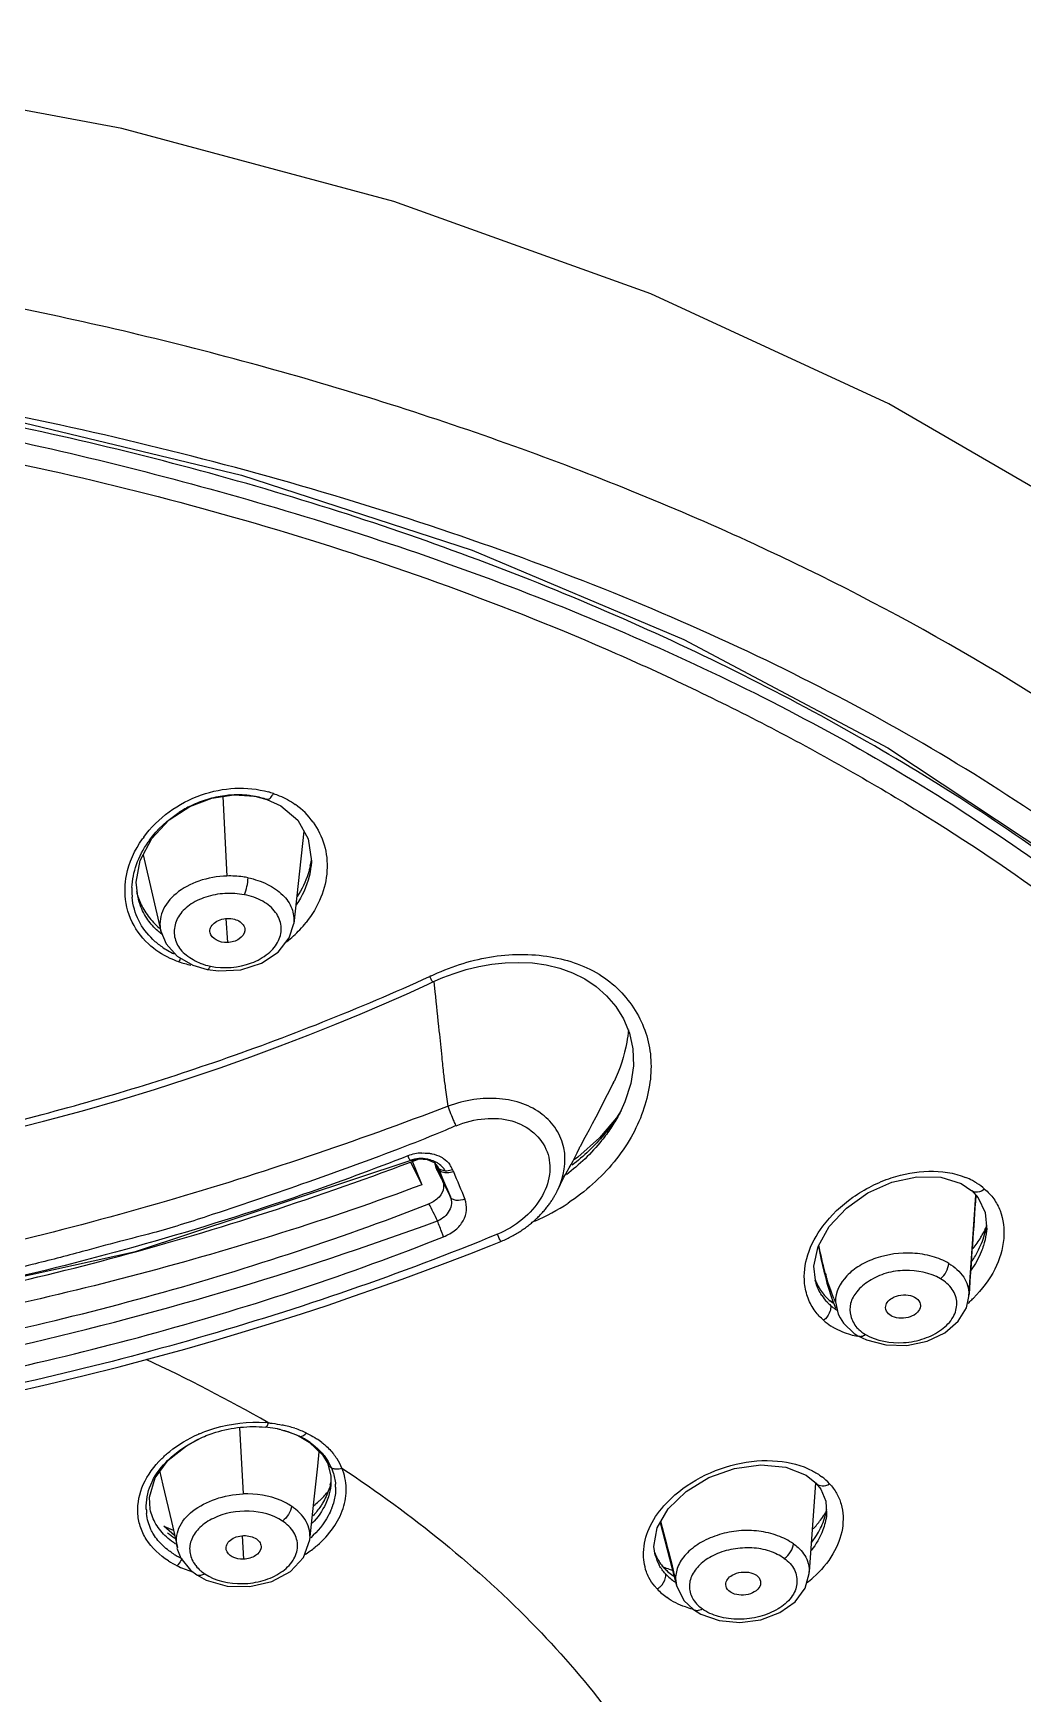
# Model space of a CAD drawing. Extents: x 0 to 1693, y 0 to 1240.
# Drawn here: x 810.4 to 833.02, y 619.58 to 657.54 of the extents above; entities that cross this region are included whole.
import ezdxf

# ---------------------------------------------------------------- set-up
doc = ezdxf.new("R2010")
doc.units = 0
doc.header["$LTSCALE"] = 40
doc.header["$MEASUREMENT"] = 0
doc.layers.add('DEF_LAYER_ASSEM_MEMBER', color=7, linetype='CONTINUOUS')

msp = doc.modelspace()

# ---------------------------------------------------------------- linework, layer by layer
at = {"layer": 'DEF_LAYER_ASSEM_MEMBER', "color": 9, "linetype": 'Continuous'}
for p, q in [((814.731, 640.091), (814.825, 638.275)), ((815.751, 640.026), (815.737, 640.028)), ((814.8, 637.303), (814.836, 636.756)), ((819.59, 635.631), (819.567, 635.866)), ((819.012, 631.773), (819.013, 631.773)), ((819.641, 631.638), (819.649, 631.621)), ((819.641, 631.638), (819.649, 631.621)), ((819.67, 631.57), (819.655, 631.605)), ((819.67, 631.57), (819.661, 631.59)), ((819.757, 631.36), (819.67, 631.57)), ((819.76, 631.294), (819.753, 631.308)), ((819.788, 631.236), (819.76, 631.294)), ((820.003, 631.518), (819.982, 631.568)), ((815.114, 625.67), (815.195, 624.15)), ((815.762, 625.782), (815.776, 625.774)), ((816.482, 625.467), (816.473, 625.471)), ((828.27, 624.179), (828.14, 622.379)), ((828.285, 624.392), (828.27, 624.179)), ((813.63, 623.197), (813.382, 623.415)), ((824.889, 622.973), (824.748, 623.523)), ((815.171, 623.193), (815.206, 622.659)), ((824.9, 622.93), (824.889, 622.973)), ((824.927, 622.825), (824.9, 622.93)), ((825.009, 622.504), (824.927, 622.825)), ((825.061, 622.3), (825.009, 622.504)), ((825.083, 622.217), (825.061, 622.3)), ((825.083, 622.217), (825.103, 622.054)), ((828.138, 622.327), (828.14, 622.379))]:
    msp.add_line(p, q, dxfattribs=at)
at = {"layer": 'DEF_LAYER_ASSEM_MEMBER', "color": 7, "linetype": 'Continuous'}
for p, q in [((815.462, 640.098), (815.736, 640.028)), ((815.737, 640.028), (815.736, 640.028)), ((815.737, 640.028), (816.057, 639.882)), ((816.586, 639.301), (816.351, 637.188)), ((812.841, 638.633), (813.106, 639.134)), ((812.909, 638.763), (813.313, 637.011)), ((816.747, 638.497), (816.746, 638.491)), ((812.786, 637.805), (812.786, 637.806)), ((814.376, 636.138), (814.637, 636.104)), ((819.408, 635.794), (819.536, 635.853)), ((823.665, 633.552), (823.677, 633.577)), ((823.646, 633.515), (823.665, 633.552)), ((823.837, 632.912), (823.732, 632.747)), ((812.737, 629.692), (819.013, 631.773)), ((819.013, 631.772), (819.042, 631.783)), ((819.013, 631.773), (819.013, 631.773)), ((819.025, 631.742), (819.281, 631.218)), ((819.026, 631.736), (819.221, 631.809)), ((819.042, 631.783), (819.213, 631.813)), ((819.046, 631.786), (819.059, 631.754)), ((819.059, 631.754), (819.119, 631.609)), ((819.213, 631.813), (819.4, 631.794)), ((819.4, 631.794), (819.562, 631.724)), ((819.562, 631.724), (819.641, 631.638)), ((819.586, 631.709), (819.595, 631.688)), ((819.119, 631.609), (819.281, 631.218)), ((819.641, 631.638), (819.641, 631.638)), ((819.653, 631.499), (819.661, 631.483)), ((819.656, 631.602), (819.661, 631.59)), ((819.661, 631.59), (819.742, 631.395)), ((819.661, 631.59), (819.661, 631.59)), ((819.661, 631.483), (819.678, 631.452)), ((819.678, 631.452), (819.687, 631.436)), ((819.742, 631.395), (819.793, 631.272)), ((819.744, 631.33), (819.753, 631.308)), ((822.392, 631.105), (822.4, 631.122)), ((822.4, 631.122), (822.441, 631.209)), ((831.855, 631.081), (831.854, 631.083)), ((831.854, 631.083), (832.001, 630.921)), ((832.001, 630.921), (832.16, 630.58)), ((832.16, 630.58), (832.196, 630.186)), ((828.349, 629.815), (828.39, 629.618)), ((828.282, 629.009), (828.276, 629.033)), ((828.544, 628.971), (828.586, 628.829)), ((828.586, 628.829), (828.633, 628.684)), ((831.791, 628.665), (831.793, 628.713)), ((828.736, 628.544), (828.797, 628.26)), ((828.797, 628.26), (828.844, 628.172)), ((829.89, 628.366), (829.884, 628.411)), ((830.682, 628.455), (830.681, 628.442)), ((829.249, 627.766), (829.446, 627.67)), ((816.473, 625.471), (816.472, 625.471)), ((816.473, 625.471), (816.708, 625.333)), ((816.708, 625.333), (817.014, 625.04)), ((813.182, 624.519), (813.482, 624.919)), ((816.901, 624.784), (816.936, 625.115)), ((817.014, 625.04), (817.136, 624.827)), ((816.814, 623.962), (816.901, 624.784)), ((817.135, 624.83), (817.203, 624.56)), ((817.203, 624.56), (817.201, 624.348)), ((817.201, 624.348), (817.2, 624.347)), ((828.142, 622.379), (828.288, 624.392)), ((828.301, 624.391), (828.302, 624.39)), ((828.301, 624.391), (828.401, 624.261)), ((828.401, 624.261), (828.515, 623.984)), ((813.07, 623.8), (813.07, 623.8)), ((816.722, 623.099), (816.814, 623.962)), ((828.515, 623.984), (828.535, 623.693)), ((824.731, 623.494), (825.104, 622.053)), ((824.618, 622.746), (824.587, 622.95)), ((813.682, 622.913), (813.771, 622.684)), ((813.695, 622.916), (813.692, 622.928)), ((824.618, 622.747), (824.617, 622.749)), ((814.137, 622.297), (814.351, 622.18)), ((814.137, 622.297), (814.137, 622.297)), ((828.138, 622.327), (828.142, 622.379)), ((825.103, 622.054), (825.104, 622.053)), ((826.236, 622.036), (826.23, 622.079)), ((827.028, 622.121), (827.027, 622.108)), ((825.493, 621.508), (825.494, 621.507)), ((825.494, 621.508), (825.66, 621.404))]:
    msp.add_line(p, q, dxfattribs=at)
for points in [[(851.492, 624.977), (850.703, 627.652), (848.879, 631.762), (846.353, 635.723), (843.156, 639.482), (839.329, 642.985), (834.916, 646.194), (829.962, 649.073), (824.517, 651.585), (818.645, 653.695), (812.424, 655.367), (805.931, 656.578), (799.239, 657.308), (792.69, 657.542)], [(791.541, 650.372), (797.356, 650.307), (803.342, 649.8), (809.359, 648.831), (815.155, 647.442), (820.429, 645.727), (825.274, 643.685), (829.935, 641.209), (834.297, 638.32), (838.163, 635.111), (841.398, 631.687)], [(813.106, 639.134), (813.505, 639.556), (813.977, 639.866), (814.482, 640.055), (814.982, 640.128), (815.462, 640.098)], [(816.057, 639.882), (816.446, 639.554), (816.684, 639.124)], [(816.684, 639.124), (816.757, 638.615), (816.749, 638.497)], [(812.788, 637.806), (812.753, 638.136), (812.841, 638.633)], [(813.312, 637.012), (813.433, 636.724), (813.691, 636.441), (814.047, 636.236), (814.376, 636.138)], [(814.637, 636.104), (815.142, 636.133), (815.613, 636.282), (815.995, 636.533), (816.251, 636.861), (816.351, 637.187)], [(819.536, 635.853), (819.764, 635.952), (820.022, 636.049), (820.296, 636.135), (820.584, 636.206), (820.881, 636.259), (821.187, 636.291), (821.499, 636.301), (821.813, 636.287), (822.127, 636.244), (822.434, 636.17), (822.729, 636.063), (823.008, 635.922), (823.268, 635.747), (823.506, 635.538), (823.716, 635.293), (823.894, 635.011), (824.029, 634.686), (824.106, 634.326), (824.118, 633.938), (824.059, 633.529), (823.926, 633.113), (823.832, 632.905)], [(799.88, 630.812), (800.816, 630.906), (802.035, 631.046), (803.23, 631.204), (804.402, 631.379), (805.541, 631.568), (806.642, 631.77), (807.705, 631.983), (808.728, 632.205), (809.704, 632.435), (810.635, 632.67), (811.523, 632.91), (812.367, 633.152), (813.172, 633.397), (813.939, 633.644), (814.673, 633.893), (815.375, 634.142), (816.046, 634.39), (816.685, 634.637), (817.294, 634.88), (817.871, 635.119), (818.417, 635.352), (818.929, 635.577), (819.408, 635.794)], [(822.888, 632.064), (822.897, 632.082), (822.908, 632.103), (822.936, 632.154), (822.988, 632.249), (823.048, 632.359), (823.113, 632.48), (823.187, 632.619), (823.267, 632.772), (823.351, 632.933), (823.438, 633.102), (823.528, 633.279), (823.646, 633.515)], [(823.836, 632.912), (823.831, 632.904), (823.806, 632.853), (823.78, 632.806), (823.756, 632.762), (823.732, 632.722), (823.711, 632.686), (823.693, 632.658), (823.686, 632.648)], [(823.732, 632.747), (823.34, 632.288), (822.846, 631.846), (822.752, 631.782)], [(822.652, 631.602), (822.695, 631.677), (822.742, 631.762), (822.79, 631.855), (822.836, 631.95), (822.888, 632.064)], [(819.578, 631.708), (819.579, 631.698), (819.585, 631.674), (819.591, 631.652), (819.597, 631.631)], [(819.597, 631.631), (819.605, 631.61), (819.612, 631.59)], [(819.612, 631.59), (819.62, 631.57), (819.628, 631.552), (819.636, 631.534)], [(819.636, 631.534), (819.645, 631.516), (819.653, 631.499)], [(819.638, 631.641), (819.644, 631.628), (819.656, 631.602)], [(819.687, 631.436), (819.719, 631.378), (819.726, 631.364), (819.734, 631.35), (819.741, 631.336)], [(819.741, 631.336), (819.748, 631.322), (819.755, 631.309), (819.761, 631.297), (819.762, 631.295)], [(822.441, 631.209), (822.452, 631.233), (822.47, 631.27), (822.49, 631.31), (822.51, 631.35), (822.531, 631.39), (822.55, 631.426), (822.565, 631.454), (822.583, 631.485), (822.652, 631.602)], [(828.279, 629.034), (828.245, 629.353), (828.343, 629.803), (828.598, 630.26), (828.989, 630.682), (829.477, 631.029), (830.028, 631.275), (830.599, 631.399), (831.147, 631.389), (831.61, 631.247), (831.855, 631.081)], [(821.281, 630.011), (821.31, 630.025), (821.338, 630.04), (821.366, 630.055), (821.394, 630.071), (821.421, 630.086), (821.448, 630.102), (821.474, 630.118), (821.5, 630.134), (821.526, 630.151), (821.551, 630.167), (821.576, 630.184), (821.601, 630.201), (821.625, 630.218), (821.649, 630.235), (821.673, 630.252), (821.696, 630.27), (821.719, 630.288), (821.741, 630.305), (821.764, 630.323), (821.785, 630.341), (821.807, 630.359), (821.828, 630.378), (821.849, 630.396), (821.87, 630.415), (821.89, 630.433), (821.91, 630.452), (821.93, 630.471), (821.949, 630.49), (821.968, 630.509), (821.987, 630.528), (822.005, 630.547), (822.023, 630.566), (822.041, 630.585), (822.058, 630.605), (822.075, 630.624), (822.092, 630.644), (822.108, 630.663), (822.124, 630.683), (822.14, 630.702), (822.155, 630.722), (822.17, 630.741), (822.184, 630.76), (822.198, 630.779), (822.212, 630.798), (822.225, 630.817), (822.238, 630.836), (822.25, 630.854), (822.262, 630.873), (822.273, 630.891), (822.284, 630.909), (822.295, 630.926), (822.306, 630.943), (822.316, 630.961), (822.325, 630.977), (822.335, 630.994), (822.344, 631.01), (822.352, 631.027), (822.361, 631.043), (822.369, 631.058), (822.377, 631.074), (822.384, 631.09), (822.392, 631.105)], [(831.791, 628.663), (831.859, 629.649), (831.951, 630.976)], [(809.878, 626.462), (810.736, 626.657), (811.563, 626.855), (812.359, 627.056), (813.126, 627.259), (813.862, 627.462), (814.569, 627.665), (815.248, 627.867), (815.9, 628.068), (816.529, 628.269), (817.136, 628.468), (817.722, 628.667), (818.288, 628.865), (818.835, 629.061), (819.365, 629.256), (819.879, 629.449), (820.376, 629.641), (820.858, 629.832), (821.086, 629.923)], [(821.086, 629.923), (821.1, 629.928), (821.131, 629.941)], [(821.131, 629.941), (821.162, 629.954), (821.192, 629.968), (821.222, 629.982), (821.252, 629.996), (821.281, 630.011)], [(788.266, 627.14), (796.795, 627.123), (805.119, 628.017), (812.737, 629.692)], [(828.39, 629.618), (828.415, 629.497), (828.443, 629.372), (828.473, 629.243)], [(828.473, 629.243), (828.507, 629.109), (828.544, 628.971)], [(828.633, 628.684), (828.685, 628.536), (828.745, 628.385)], [(829.446, 627.67), (829.892, 627.556), (830.372, 627.546), (830.838, 627.642), (831.242, 627.833), (831.546, 628.096), (831.733, 628.405), (831.791, 628.665)], [(828.844, 628.172), (828.924, 628.055), (829.168, 627.819), (829.249, 627.766)], [(816.066, 625.615), (816.14, 625.596), (816.412, 625.499), (816.472, 625.471)], [(813.482, 624.919), (813.904, 625.252), (814.224, 625.426)], [(813.071, 623.8), (813.055, 624.076), (813.182, 624.519)], [(813.284, 624.682), (813.363, 624.349), (813.557, 623.518), (813.692, 622.928)], [(824.587, 622.95), (824.663, 623.378), (824.914, 623.808), (825.324, 624.205), (825.845, 624.522), (826.43, 624.732), (827.035, 624.817), (827.602, 624.764), (828.067, 624.581), (828.302, 624.39)], [(814.351, 622.18), (814.829, 622.043), (815.347, 622.031), (815.85, 622.146), (816.278, 622.376), (816.577, 622.695), (816.722, 623.099)], [(813.771, 622.684), (813.994, 622.408), (814.137, 622.297)], [(825.66, 621.404), (826.081, 621.254), (826.555, 621.209), (827.033, 621.272), (827.469, 621.437), (827.816, 621.684), (828.046, 621.994), (828.138, 622.327)], [(825.104, 622.053), (825.274, 621.716), (825.493, 621.508)]]:
    msp.add_lwpolyline(points, dxfattribs=at)
for centre, radius, start, end in [((815.093, 637.639), 2.492, 102.1234, 111.2055), ((815.09, 637.655), 2.476, 97.2358, 102.1189), ((815.087, 637.682), 2.449, 89.299, 97.2417), ((815.089, 637.869), 2.262, 83.6675, 89.2941), ((815.196, 638.404), 1.715, 71.1015, 71.5661), ((815.138, 637.536), 2.605, 115.7852, 122.7343), ((815.118, 637.578), 2.558, 111.2123, 115.7898), ((814.984, 637.676), 2.394, 143.6914, 144.9848), ((814.819, 638.949), 1.964, 346.9034, 350.7633), ((814.347, 637.935), 1.695, 177.5007, 180.3402), ((814.283, 637.935), 1.632, 180.3291, 185.1149), ((814.261, 638.27), 1.541, 192.4641, 196.4898), ((814.225, 638.26), 1.503, 196.5095, 197.5106), ((814.305, 638.141), 1.556, 192.4644, 195.0536), ((814.216, 638.258), 1.494, 197.5158, 210.0821), ((814.259, 638.285), 1.545, 223.9642, 230.9134), ((814.374, 638.13), 1.801, 226.3869, 234.6942), ((814.363, 638.113), 1.78, 234.6901, 245.339), ((814.636, 637.287), 1.089, 248.2403, 259.9768), ((808.225, 626.71), 12.411, 21.8555, 22.7372), ((830.282, 630.613), 1.941, 340.8088, 347.4139), ((829.778, 631.402), 2.673, 331.3812, 333.273), ((829.839, 631.371), 2.604, 333.2758, 334.4647), ((830.46, 630.572), 1.758, 347.4518, 350.6529), ((829.572, 631.523), 2.912, 322.6529, 328.8471), ((829.697, 631.446), 2.765, 328.8736, 331.3784), ((829.374, 629.446), 1.168, 199.4463, 200.6007), ((829.368, 629.444), 1.162, 200.6006, 201.8085), ((829.335, 629.429), 1.126, 201.7625, 213.384), ((829.223, 630.578), 2.102, 252.4659, 254.4725), ((829.376, 629.481), 1.19, 229.1532, 233.5431), ((829.44, 629.385), 1.233, 228.7252, 235.0555), ((829.397, 629.509), 1.226, 233.5274, 234.6194), ((829.469, 629.425), 1.282, 235.0372, 238.0425), ((815.445, 622.985), 2.704, 83.2735, 84.4978), ((815.465, 623.143), 2.545, 78.2278, 83.311), ((815.497, 623.303), 2.381, 76.175, 78.1911), ((815.195, 625.866), 2.557, 313.2211, 319.0578), ((815.859, 624.695), 1.373, 345.6637, 348.1208), ((814.337, 623.844), 1.356, 181.7683, 186.0975), ((815.008, 626.062), 2.828, 309.6682, 312.5723), ((815.058, 626.007), 2.753, 312.5805, 313.2847), ((826.496, 624.977), 2.375, 326.8069, 327.7227), ((826.532, 624.954), 2.332, 327.7228, 328.5924), ((827.181, 624.018), 1.374, 346.6169, 350.9521), ((814.479, 625.68), 2.516, 244.1668, 249.3994), ((826.246, 625.157), 2.683, 317.6804, 323.2367), ((826.408, 625.036), 2.481, 323.2591, 326.7883), ((814.49, 624.481), 1.592, 230.1558, 237.3957), ((814.594, 624.32), 1.831, 237.1211, 237.9385), ((814.592, 624.318), 1.829, 237.9369, 241.0126), ((814.581, 624.296), 1.804, 241.0115, 243.171), ((825.564, 623.156), 1.021, 199.1036, 209.2005), ((825.576, 623.163), 1.034, 209.2577, 223.144), ((825.618, 624.379), 2.063, 245.591, 249.8087), ((825.657, 623.235), 1.142, 223.0033, 228.6158), ((825.72, 623.308), 1.239, 228.6364, 235.4044), ((825.654, 624.473), 2.164, 249.7998, 252.7139), ((825.759, 623.363), 1.306, 235.3603, 236.9354)]:
    msp.add_arc(centre, radius, start, end, dxfattribs=at)
at = {"layer": 'DEF_LAYER_ASSEM_MEMBER', "color": 9, "linetype": 'Continuous'}
for centre, radius, start, end in [((815.176, 638.1), 2.18, 70.9553, 74.1), ((815.362, 638.469), 1.77, 35.8026, 54.4939), ((814.919, 637.699), 2.477, 143.6969, 144.9392), ((814.565, 638.863), 2.647, 307.8934, 316.6939), ((814.603, 638.829), 2.596, 316.6832, 321.4872), ((814.474, 638.515), 2.324, 251.1658, 258.2781), ((822.104, 630.433), 6.143, 115.2716, 115.502), ((820.197, 635.227), 3.851, 333.4767, 334.6364), ((819.967, 635.355), 4.591, 323.4437, 324.0131), ((820.059, 635.289), 4.478, 324.0075, 325.8847), ((819.327, 630.895), 1.048, 101.4944, 110.4182), ((819.329, 630.888), 1.056, 92.7656, 101.494), ((819.248, 631.006), 0.811, 74.0009, 79.0679), ((819.365, 631.251), 0.538, 53.5649, 55.525), ((819.51, 631.383), 0.507, 21.3469, 35.8666), ((823.38, 633.156), 4.034, 202.3675, 202.6136), ((908.369, 668.28), 95.996, 202.61909, 202.75439), ((1068.153, 734.709), 268.75, 202.57953, 202.72519), ((831.119, 629.902), 1.599, 61.8795, 68.164), ((831.167, 629.993), 1.496, 57.7044, 61.8306), ((855.356, 648.516), 39.543, 205.9123, 206.3874), ((896.117, 663.142), 82.709, 202.75491, 202.91221), ((1598.782, 576.927), 768.736, 175.968077, 176.137334), ((831.196, 630.039), 1.441, 48.6047, 57.7152), ((819.898, 634.927), 4.948, 293.425, 303.432), ((834.215, 630.75), 5.916, 195.1234, 195.9728), ((829.406, 629.316), 1.165, 195.2946, 197.5723), ((829.362, 629.305), 1.12, 213.3414, 223.2737), ((829.404, 629.343), 1.177, 223.2545, 228.7121), ((832.037, 630.026), 3.619, 202.9063, 204.1804), ((829.754, 630.769), 3.028, 311.7581, 313.921), ((829.784, 630.738), 2.985, 313.9233, 314.9963), ((829.459, 629.248), 1.503, 228.7467, 236.4546), ((829.47, 629.265), 1.523, 236.4573, 239.7102), ((797.794, 594.431), 36.135, 60.1808, 65.1538), ((815.488, 622.671), 3.117, 84.6883, 85.9873), ((815.57, 623.226), 2.554, 71.5995, 78.1334), ((815.638, 623.436), 2.333, 67.6734, 71.55), ((815.39, 622.736), 3.035, 113.2617, 113.5963), ((815.688, 623.815), 1.833, 61.959, 64.3066), ((815.684, 623.548), 2.212, 64.2978, 67.6663), ((815.734, 623.9), 1.737, 55.0455, 61.9994), ((815.791, 623.983), 1.635, 52.4135, 55.0002), ((815.887, 623.896), 1.809, 52.2256, 56.9194), ((816.136, 624.285), 1.173, 23.0282, 28.5779), ((816.154, 624.181), 1.417, 32.9004, 38.1546), ((816.187, 624.203), 1.377, 22.8692, 32.8884), ((827.577, 623.439), 1.393, 42.6302, 52.4922), ((816.15, 624.281), 1.161, 0.9802, 4.4158), ((815.936, 624.326), 1.381, 338.7585, 342.0743), ((815.238, 624.877), 2.519, 309.5508, 310.941), ((814.559, 624.317), 2.009, 237.8016, 244.2478), ((815.161, 624.973), 2.642, 303.2487, 309.5135), ((825.597, 623.014), 1.015, 195.2656, 209.018), ((814.771, 624.836), 2.569, 245.007, 252.9419), ((814.871, 623.155), 0.998, 229.6585, 236.2937), ((825.714, 623.112), 1.168, 222.6155, 229.7375), ((825.779, 623.189), 1.269, 229.7321, 235.7809), ((826.248, 624.437), 2.959, 308.4637, 312.0282), ((825.72, 622.958), 1.443, 222.7777, 234.7414), ((826.041, 623.658), 2.218, 255.0516, 255.6485)]:
    msp.add_arc(centre, radius, start, end, dxfattribs=at)
for points, start_tangent, end_tangent in [([(836.073, 640.525), (826.885, 645.86), (821.561, 648.039), (815.895, 649.85), (810.072, 651.254), (804.252, 652.221), (792.69, 652.949)], (-0.808983, 0.587832), (-1, -0.000083)), ([(792.69, 649.503), (800.09, 649.186), (807.782, 648.154), (815.713, 646.268), (823.483, 643.467), (827.165, 641.717), (830.644, 639.749), (836.797, 635.225), (839.387, 632.708), (841.619, 630.064), (844.934, 624.535)], (0.999998, -0.001796), (0.408031, -0.912968)), ([(812.922, 639.166), (814.242, 640.129), (815.774, 640.197)], (0.592034, 0.805913), (0.961737, -0.273975)), ([(815.751, 640.026), (815.772, 640.031), (815.842, 640.091)], (0.999493, 0.031828), (0.62465, 0.780905)), ([(815.842, 640.091), (815.854, 640.107), (815.888, 640.161)], (0.62465, 0.780905), (0.478401, 0.878141)), ([(815.888, 640.161), (816.023, 640.111), (816.389, 639.91)], (0.948549, -0.316631), (0.81461, -0.580009)), ([(825.644, 587.109), (830.831, 589.705), (835.485, 592.628), (839.497, 595.745), (842.788, 598.951), (845.402, 602.242), (847.414, 605.643), (848.889, 609.168), (849.822, 612.784), (850.187, 616.444), (849.957, 620.1), (849.132, 623.719), (847.718, 627.271), (845.726, 630.73), (843.183, 634.056), (836.595, 640.14)], (0.914971, 0.403519), (-0.800849, 0.598866)), ([(816.797, 639.504), (817.049, 638.986), (817.113, 638.399), (816.973, 637.789), (816.634, 637.213)], (0.583988, -0.811762), (-0.622485, -0.782632)), ([(812.496, 638.002), (812.529, 638.286), (812.891, 639.122)], (0.037273, 0.999305), (0.574422, 0.818559)), ([(814.825, 638.275), (814.184, 638.159), (813.661, 637.871), (813.351, 637.464), (813.296, 637.238), (813.312, 637.012)], (-0.99954, -0.030338), (0.22559, -0.974222)), ([(815.308, 638.235), (815.192, 638.256), (814.825, 638.275)], (-0.979085, 0.20345), (-0.99954, -0.030338)), ([(815.225, 637.848), (815.284, 638.034), (815.308, 638.236)], (0.430086, 0.902788), (-0.003744, 0.999993)), ([(815.308, 638.235), (815.749, 638.084), (816.1, 637.841), (816.308, 637.534), (816.351, 637.193)], (0.979085, -0.203452), (-0.110715, -0.993852)), ([(813.029, 636.724), (812.622, 637.305), (812.496, 638.002)], (-0.727824, 0.685764), (0.037273, 0.999305)), ([(814.446, 636.214), (815.388, 636.289), (815.768, 636.504), (816.006, 636.799), (816.066, 637.129), (815.938, 637.444), (815.643, 637.697), (815.225, 637.848)], (0.980964, -0.194188), (-0.980913, 0.194447)), ([(813.723, 636.315), (813.529, 636.392), (813.029, 636.724)], (-0.947223, 0.320576), (-0.727824, 0.685764)), ([(813.764, 636.398), (813.723, 636.315)], (-0.382733, -0.923859), (-0.502692, -0.864466)), ([(819.482, 635.988), (820.829, 636.422), (821.535, 636.483), (822.224, 636.429), (823.399, 635.986), (823.852, 635.606), (824.198, 635.139), (824.423, 634.618), (824.518, 634.067), (824.487, 633.491), (824.335, 632.894), (824.064, 632.302), (823.676, 631.741), (822.624, 630.798)], (0.904295, 0.426908), (-0.834524, -0.550972)), ([(799.862, 630.938), (805.118, 631.634), (809.869, 632.636), (814.526, 634.015), (819.459, 635.978)], (0.995307, 0.096769), (0.910678, 0.413117)), ([(814.376, 636.138), (814.409, 636.155), (814.446, 636.214)], (0.980779, -0.195123), (0.430255, 0.902707)), ([(819.459, 635.978), (819.487, 635.926), (819.51, 635.886), (819.527, 635.861), (819.536, 635.853)], (0.462284, -0.886732), (0.910503, 0.413503)), ([(819.882, 633.013), (819.824, 633.443), (819.784, 633.743), (819.745, 634.133), (819.681, 634.733), (819.59, 635.631)], (-0.134027, 0.990978), (-0.097981, 0.995188)), ([(824.003, 634.76), (823.966, 634.476), (823.677, 633.577)], (-0.079008, -0.996874), (-0.428331, -0.903622)), ([(822.395, 631.113), (822.529, 632.058), (822.356, 632.481), (822.035, 632.827), (821.592, 633.069), (821.055, 633.183), (820.468, 633.165), (819.882, 633.013)], (0.432802, 0.901489), (-0.93418, -0.356802)), ([(819.882, 633.013), (813.442, 630.843), (806.49, 629.155), (799.549, 628.138), (792.69, 627.796)], (-0.934185, -0.356789), (-1, 0.000007)), ([(820.063, 632.568), (820.019, 632.668), (819.882, 633.013)], (-0.398952, 0.916972), (-0.319586, 0.947557)), ([(823.832, 632.905), (823.781, 632.806), (823.604, 632.514)], (-0.446927, -0.89457), (-0.557017, -0.830501)), ([(820.063, 632.568), (819.813, 632.46), (818.889, 632.089)], (-0.913766, -0.406241), (-0.933195, -0.359371)), ([(820.063, 632.568), (820.72, 632.728), (821.339, 632.675), (821.84, 632.404), (822.145, 631.973), (822.199, 631.45), (822.002, 630.91), (821.583, 630.428), (821.009, 630.087)], (0.927116, 0.374775), (-0.926693, -0.375818)), ([(823.604, 632.514), (823.392, 632.227), (822.588, 631.446)], (-0.557017, -0.830501), (-0.792899, -0.609353)), ([(823.655, 632.621), (823.449, 632.363), (822.716, 631.663)], (-0.595604, -0.803278), (-0.789489, -0.613765)), ([(818.889, 632.089), (816.529, 631.227), (814.379, 630.497), (813.128, 630.115), (812.37, 629.918), (811.518, 629.688), (810.373, 629.394), (809.663, 629.229), (808.872, 629.054), (807.113, 628.692), (803.49, 628.061), (799.914, 627.65), (796.077, 627.386), (792.69, 627.31)], (-0.933195, -0.359371), (-0.999978, -0.006674)), ([(818.961, 631.878), (816.577, 630.999), (809.284, 628.932)], (-0.930921, -0.365221), (-0.975399, -0.220448)), ([(818.961, 631.878), (818.98, 631.834), (818.996, 631.801), (819.007, 631.78), (819.012, 631.772)], (0.391172, -0.920318), (0.953089, -0.302689)), ([(819.216, 631.815), (819.012, 631.772)], (-0.998608, -0.052741), (-0.931896, -0.362726)), ([(819.402, 631.802), (819.216, 631.815)], (-0.981866, 0.189577), (-0.998608, -0.052741)), ([(819.278, 631.942), (819.434, 631.938)], (0.998839, 0.048166), (0.993717, -0.111921)), ([(819.434, 631.938), (819.51, 631.926), (819.716, 631.854)], (0.993717, -0.111921), (0.885163, -0.465281)), ([(819.604, 631.733), (819.471, 631.785)], (-0.889195, 0.457529), (-0.961273, 0.275598)), ([(819.669, 631.695), (819.604, 631.733)], (-0.82431, 0.566138), (-0.889195, 0.457529)), ([(819.813, 631.537), (819.789, 631.578), (819.684, 631.684)], (-0.459047, 0.888412), (-0.804462, 0.594004)), ([(819.716, 631.854), (819.776, 631.818), (819.921, 631.68)], (0.885163, -0.465281), (0.585684, -0.810539)), ([(819.666, 631.596), (819.649, 631.621)], (-0.665292, 0.746583), (-0.452117, 0.891959)), ([(819.813, 631.537), (819.768, 631.543), (819.666, 631.596)], (-0.998445, 0.055749), (-0.665292, 0.746583)), ([(819.868, 631.487), (819.745, 631.504), (819.67, 631.57)], (-0.998805, -0.048864), (-0.44548, 0.895292)), ([(819.813, 631.537), (819.854, 631.538), (819.982, 631.568)], (0.998445, -0.055749), (0.932664, 0.360747)), ([(820.003, 631.518), (819.868, 631.487)], (-0.932656, -0.360768), (-0.998805, -0.048864)), ([(828.449, 630.268), (829.136, 630.93), (829.562, 631.186), (830.015, 631.376), (831.714, 631.386)], (0.597887, 0.801581), (0.927897, -0.372836)), ([(819.933, 630.941), (819.957, 630.786), (819.908, 630.626), (819.8, 630.487), (819.638, 630.391)], (0.389345, -0.921092), (-0.938655, -0.344856)), ([(820.266, 630.887), (820.065, 630.861), (819.984, 630.887), (819.933, 630.941)], (-0.932559, -0.361017), (-0.444886, 0.895587)), ([(832.149, 631.12), (831.988, 631.047), (831.855, 631.081)], (-0.761936, -0.647652), (-0.756367, 0.654147)), ([(832.149, 631.12), (832.358, 630.893), (832.501, 630.625), (832.586, 629.988), (832.382, 629.291), (831.895, 628.627)], (0.757875, -0.6524), (-0.70714, -0.707073)), ([(819.638, 630.391), (819.444, 630.784)], (-0.382404, 0.923995), (-0.440593, 0.897707)), ([(819.779, 630.03), (820.052, 630.189), (820.228, 630.396), (820.303, 630.635), (820.266, 630.887)], (0.927798, 0.373083), (-0.344022, 0.938962)), ([(792.69, 625.537), (799.562, 625.853), (809.742, 627.469), (819.638, 630.391)], (1, -0.000008), (0.938655, 0.344856)), ([(819.779, 630.03), (819.744, 630.114), (819.638, 630.391)], (-0.403934, 0.914788), (-0.382405, 0.923995)), ([(828.034, 628.961), (828.105, 629.613), (828.449, 630.268)], (-0.103032, 0.994678), (0.597887, 0.801581)), ([(821.009, 630.087), (814.164, 627.715), (807.121, 626.065), (803.539, 625.497), (799.927, 625.097), (796.305, 624.858), (792.69, 624.779)], (-0.924559, -0.38104), (-0.999995, 0.003233)), ([(792.69, 625.148), (799.603, 625.439), (806.482, 626.33), (813.216, 627.842), (819.779, 630.03)], (0.999999, -0.001038), (0.928837, 0.370488)), ([(821.086, 629.923), (821.077, 629.932), (821.063, 629.963), (821.04, 630.015), (821.009, 630.087)], (-0.927935, -0.372743), (-0.40907, 0.912503)), ([(828.504, 629.207), (828.359, 629.837)], (-0.26102, 0.965333), (-0.201387, 0.979512)), ([(831.14, 629.07), (831.27, 629.23), (831.329, 629.419)], (0.802763, 0.596299), (0.017886, 0.99984)), ([(831.329, 629.419), (831.67, 629.102), (831.793, 628.713)], (0.855909, -0.517127), (0.005737, -0.999984)), ([(828.703, 628.618), (828.528, 629.122)], (-0.389294, 0.921114), (-0.275302, 0.961358)), ([(831.14, 629.07), (830.325, 629.258), (829.898, 629.195), (829.513, 629.018), (829.225, 628.772), (829.085, 628.503), (829.09, 628.22), (829.231, 627.95)], (-0.869895, 0.493237), (0.657048, -0.753849)), ([(829.425, 627.796), (830.295, 627.609), (830.769, 627.703), (831.166, 627.907), (831.427, 628.191), (831.513, 628.513), (831.41, 628.824), (831.14, 629.07)], (0.860873, -0.508819), (-0.857711, 0.514131)), ([(828.275, 628.325), (828.113, 628.621), (828.034, 628.961)], (-0.597339, 0.801989), (-0.103032, 0.994678)), ([(828.426, 628.689), (828.295, 628.964)], (-0.548783, 0.835965), (-0.301953, 0.953323)), ([(828.468, 628.118), (828.275, 628.325)], (-0.753133, 0.657868), (-0.597339, 0.801989)), ([(828.597, 628.284), (828.468, 628.118)], (-0.422702, -0.906269), (-0.787787, -0.615948)), ([(828.626, 628.458), (828.631, 628.419), (828.597, 628.284)], (0.239279, -0.970951), (-0.422702, -0.906269)), ([(829.24, 627.749), (829.093, 627.785), (828.702, 627.95)], (-0.979248, 0.202667), (-0.863453, 0.50443)), ([(829.231, 627.95), (829.272, 627.907), (829.425, 627.796)], (0.657048, -0.753849), (0.880249, -0.474512)), ([(829.249, 627.766), (829.33, 627.753), (829.425, 627.796)], (0.861883, -0.507107), (0.80274, 0.596329)), ([(814.191, 625.524), (814.547, 625.652), (815.706, 625.78)], (0.91871, 0.394934), (0.997547, -0.069999)), ([(815.704, 625.676), (815.741, 625.699), (815.776, 625.774)], (0.97079, -0.239932), (0.313278, 0.949662)), ([(815.776, 625.774), (815.858, 625.765), (816.095, 625.725)], (0.995299, -0.096852), (0.978402, -0.20671)), ([(813.335, 624.957), (813.516, 625.119), (814.175, 625.517)], (0.711821, 0.702361), (0.916387, 0.400293)), ([(816.482, 625.467), (816.559, 625.479), (816.643, 625.541)], (0.962137, -0.272565), (0.68667, 0.726969)), ([(816.643, 625.541), (816.704, 625.511), (816.875, 625.411)], (0.900957, -0.433908), (0.837579, -0.546316)), ([(816.789, 625.279), (816.86, 625.221), (817.046, 625.027)], (0.792356, -0.610059), (0.62029, -0.784372)), ([(816.995, 625.326), (817.071, 625.263), (817.268, 625.057)], (0.790043, -0.613051), (0.617595, -0.786497)), ([(813.488, 622.617), (812.98, 623.117), (812.843, 623.412), (812.788, 623.725), (812.913, 624.363), (813.335, 624.957)], (-0.845615, 0.533794), (0.711821, 0.702361)), ([(817.046, 625.027), (817.166, 624.846)], (0.62029, -0.784372), (0.47801, -0.878355)), ([(824.818, 623.879), (825.547, 624.466), (826.466, 624.83), (827.415, 624.901), (828.21, 624.681)], (0.663359, 0.748302), (0.885111, -0.46538)), ([(817.456, 624.738), (821.902, 621.09), (825.015, 616.93), (826.025, 614.717), (826.653, 612.449), (826.894, 610.152), (826.743, 607.852), (826.202, 605.575), (825.278, 603.348), (822.328, 599.142), (818.025, 595.426), (812.567, 592.37)], (0.8344, -0.551159), (-0.912153, -0.409851)), ([(816.889, 622.974), (817.254, 623.375), (817.481, 623.819), (817.551, 624.281), (817.456, 624.738)], (0.75536, 0.65531), (-0.376657, 0.926353)), ([(817.215, 624.744), (817.136, 624.827)], (-0.898689, 0.438586), (-0.389876, 0.920867)), ([(817.215, 624.744), (817.286, 624.724)], (0.898689, -0.438586), (0.989588, -0.143926)), ([(817.215, 624.744), (817.25, 624.652), (817.308, 624.37)], (0.390771, -0.920488), (0.077029, -0.997029)), ([(817.286, 624.724), (817.327, 624.72), (817.456, 624.738)], (0.989588, -0.143926), (0.952352, 0.305002)), ([(828.21, 624.681), (828.425, 624.544)], (0.885111, -0.46538), (0.793163, -0.609009)), ([(813.692, 622.928), (813.675, 623.147), (813.727, 623.364), (814.041, 623.755), (814.563, 624.032), (815.195, 624.15)], (-0.222481, 0.974937), (0.999551, 0.029971)), ([(816.298, 623.87), (816.064, 623.997), (815.195, 624.15)], (-0.832114, 0.554605), (-0.999479, -0.032269)), ([(817.144, 624.085), (817.083, 623.927), (816.777, 623.479)], (-0.306029, -0.952022), (-0.68664, -0.726998)), ([(817.2, 624.347), (817.144, 624.085)], (-0.107419, -0.994214), (-0.306029, -0.952022)), ([(817.311, 624.301), (817.308, 624.201), (817.25, 623.901)], (0.017129, -0.999853), (-0.307558, -0.951529)), ([(828.601, 624.382), (828.764, 624.164), (828.867, 623.918), (828.896, 623.361), (828.681, 622.78), (828.229, 622.238)], (0.683353, -0.730088), (-0.742632, -0.6697)), ([(828.302, 624.39), (828.433, 624.335), (828.601, 624.382)], (0.679403, -0.733766), (0.842388, 0.538871)), ([(813.442, 623.166), (813.202, 623.461), (813.07, 623.8)], (-0.736161, 0.676807), (-0.208473, 0.978028)), ([(816.095, 623.53), (815.336, 623.755), (814.515, 623.591), (814.207, 623.381), (814.019, 623.115), (813.976, 622.827), (814.081, 622.551)], (-0.834709, 0.550691), (0.56603, -0.824385)), ([(816.298, 623.87), (816.235, 623.683), (816.095, 623.53)], (-0.056035, -0.998429), (-0.827828, -0.560982)), ([(816.722, 623.099), (816.634, 623.519), (816.298, 623.87)], (0.105943, 0.994372), (-0.832114, 0.554605)), ([(817.223, 623.826), (817.14, 623.648), (816.742, 623.149)], (-0.36209, -0.932143), (-0.736644, -0.676281)), ([(824.351, 622.813), (824.478, 623.358), (824.818, 623.879)], (0.03471, 0.999397), (0.663359, 0.748302)), ([(814.317, 622.325), (815.181, 622.099), (815.655, 622.171), (816.06, 622.358), (816.336, 622.632), (816.439, 622.951), (816.355, 623.266), (816.095, 623.53)], (0.829021, -0.559218), (-0.832415, 0.554153)), ([(827.776, 623.011), (827.416, 623.194), (826.987, 623.297), (826.532, 623.306), (826.084, 623.219), (825.676, 623.046), (825.353, 622.805), (825.15, 622.52), (825.083, 622.217)], (-0.818711, 0.574205), (0.004046, -0.999992)), ([(828.502, 623.489), (828.452, 623.326), (828.183, 622.853)], (-0.23762, -0.971358), (-0.615093, -0.788454)), ([(828.536, 623.693), (828.502, 623.489)], (-0.078527, -0.996912), (-0.23762, -0.971358)), ([(813.66, 623.001), (813.602, 623.039), (813.442, 623.166)], (-0.844627, 0.535354), (-0.736161, 0.676807)), ([(827.568, 622.675), (827.714, 622.825), (827.776, 623.012)], (0.852555, 0.522638), (0.031469, 0.999505)), ([(827.776, 623.011), (827.885, 622.924), (828.099, 622.615)], (0.818711, -0.574206), (0.339172, -0.940724)), ([(813.795, 622.672), (813.772, 622.627), (813.686, 622.508)], (-0.40035, -0.916362), (-0.705457, -0.708752)), ([(824.474, 622.239), (824.416, 622.372), (824.351, 622.813)], (-0.46117, 0.887312), (0.03471, 0.999397)), ([(827.568, 622.675), (827.235, 622.84), (826.829, 622.915), (826.396, 622.887), (825.993, 622.765), (825.67, 622.559), (825.463, 622.298), (825.398, 622.012), (825.487, 621.737)], (-0.832732, 0.553677), (0.536287, -0.844036)), ([(827.568, 622.675), (827.802, 622.411), (827.855, 622.097), (827.815, 621.938), (827.726, 621.785), (827.426, 621.522), (827.228, 621.421), (827.006, 621.346), (826.529, 621.283), (826.067, 621.348), (825.69, 621.525)], (0.819016, -0.573771), (-0.789919, 0.613211)), ([(828.099, 622.615), (828.14, 622.379)], (0.339172, -0.940724), (0.004046, -0.999992)), ([(814.081, 622.551), (814.112, 622.51), (814.224, 622.394)], (0.56603, -0.824385), (0.761406, -0.648276)), ([(814.317, 622.325), (814.218, 622.283), (814.137, 622.297)], (-0.827991, -0.560741), (-0.830552, 0.556941)), ([(824.661, 621.978), (824.607, 622.04), (824.474, 622.239)], (-0.680538, 0.732713), (-0.46117, 0.887312)), ([(824.661, 621.978), (824.73, 622.029), (824.854, 622.237)], (0.864573, 0.502508), (0.19684, 0.980436)), ([(824.854, 622.321), (824.709, 622.521)], (-0.676378, 0.736555), (-0.485569, 0.874198)), ([(824.854, 622.237), (824.857, 622.259), (824.854, 622.321)], (0.19684, 0.980436), (-0.240116, 0.970744)), ([(825.469, 621.515), (825.307, 621.565), (824.887, 621.779)], (-0.966156, 0.257957), (-0.816108, 0.5779)), ([(825.487, 621.737), (825.592, 621.609)], (0.536287, -0.844036), (0.71318, -0.700981)), ([(825.494, 621.507), (825.582, 621.486), (825.69, 621.525)], (0.808996, -0.587815), (0.852703, 0.522396)), ([(825.592, 621.609), (825.69, 621.525)], (0.71318, -0.700981), (0.80401, -0.594616))]:
    msp.add_spline(points, degree=3, dxfattribs=dict(at, start_tangent=start_tangent, end_tangent=end_tangent))
at = {"layer": 'DEF_LAYER_ASSEM_MEMBER', "color": 7, "linetype": 'Continuous'}
for points, start_tangent, end_tangent in [([(845.669, 626.281), (842.691, 631.038), (838.595, 635.532), (833.411, 639.63), (827.166, 643.199), (823.662, 644.745), (819.944, 646.122), (812.026, 648.357), (803.738, 649.874), (795.404, 650.644)], (-0.445575, 0.895245), (-0.998906, 0.046762)), ([(795.231, 649.982), (801.203, 649.619), (807.581, 648.708), (814.436, 647.124), (821.301, 644.893), (827.66, 642.064), (833.303, 638.629), (835.836, 636.672), (838.164, 634.558), (840.265, 632.326), (842.118, 630.028)], (0.999667, -0.025818), (0.596634, -0.802514)), ([(842.352, 630.157), (838.872, 634.243), (834.55, 637.995), (829.465, 641.344), (823.707, 644.233), (817.377, 646.608), (810.596, 648.426), (796.187, 650.259)], (-0.583453, 0.812147), (-0.999174, 0.040641)), ([(815.338, 640.117), (815.443, 640.103), (815.738, 640.031)], (0.993813, -0.111069), (0.948687, -0.316217)), ([(813.054, 639.094), (813.729, 639.727)], (0.592106, 0.80586), (0.841175, 0.540764)), ([(812.654, 638.009), (812.757, 638.536), (813.023, 639.05)], (0.043492, 0.999054), (0.573763, 0.819021)), ([(816.732, 638.504), (816.681, 638.325), (816.434, 637.808)], (-0.226353, -0.974045), (-0.541985, -0.840388)), ([(816.746, 638.491), (816.707, 638.265), (816.41, 637.618)], (-0.101802, -0.994805), (-0.567022, -0.823702)), ([(813.132, 636.826), (812.808, 637.258), (812.658, 637.789)], (-0.723923, 0.689881), (-0.089505, 0.995986)), ([(815.225, 637.848), (814.778, 637.874), (814.34, 637.792), (813.968, 637.606), (813.716, 637.343), (813.621, 637.038), (813.677, 636.733), (813.767, 636.593), (813.896, 636.47), (814.054, 636.364), (814.232, 636.275)], (-0.987664, 0.156591), (0.928714, -0.370796)), ([(813.018, 637.274), (812.841, 637.614), (812.802, 637.737)], (-0.574236, 0.81869), (-0.25978, 0.965668)), ([(812.923, 637.509), (813.147, 637.213)], (0.501739, -0.865019), (0.694301, -0.719685)), ([(813.335, 636.945), (813.246, 637.019), (813.018, 637.274)], (-0.796364, 0.604818), (-0.574236, 0.81869)), ([(814.441, 636.976), (814.451, 637.094), (814.532, 637.2), (814.668, 637.275), (814.836, 637.306)], (-0.223072, 0.974802), (0.99954, 0.030338)), ([(814.836, 637.306), (814.996, 637.288), (815.129, 637.227), (815.213, 637.133), (815.234, 637.022)], (0.99954, 0.030338), (-0.109946, -0.993938)), ([(815.234, 637.022), (815.107, 636.838), (814.836, 636.756)], (-0.109946, -0.993938), (-0.99954, -0.030338)), ([(814.836, 636.756), (814.576, 636.814), (814.441, 636.976)], (-0.99954, -0.030338), (-0.223072, 0.974802)), ([(805.491, 628.091), (812.158, 629.528), (815.539, 630.52), (819.026, 631.736)], (0.986339, 0.164728), (0.936377, 0.350996)), ([(819.595, 631.688), (819.615, 631.642), (819.672, 631.507)], (0.39101, -0.920386), (0.385969, -0.922512)), ([(819.753, 631.308), (819.777, 631.156)], (0.36952, -0.929223), (-0.088794, -0.99605)), ([(819.281, 631.218), (812.81, 629.173), (806.208, 627.732), (799.468, 626.88), (792.69, 626.597)], (-0.936505, -0.350654), (-1, -0.000347)), ([(819.777, 631.156), (819.675, 630.936), (819.444, 630.784)], (-0.088794, -0.99605), (-0.930341, -0.366694)), ([(792.69, 626.042), (796.108, 626.106), (799.52, 626.313), (806.298, 627.169), (809.65, 627.829), (812.964, 628.649), (816.233, 629.633), (819.444, 630.784)], (1, 0), (0.930341, 0.366694)), ([(832.195, 630.186), (832.184, 630.097), (832.122, 629.826)], (-0.08336, -0.99652), (-0.303451, -0.952847)), ([(832.122, 629.826), (832.07, 629.684), (831.842, 629.269)], (-0.303451, -0.952847), (-0.571318, -0.820729)), ([(831.862, 629.47), (831.938, 629.593), (832.115, 629.975)], (0.553381, 0.832928), (0.327838, 0.944734)), ([(831.329, 629.419), (830.953, 629.578), (830.498, 629.652), (829.665, 629.538), (829.292, 629.367), (828.996, 629.132), (828.736, 628.544)], (-0.855908, 0.517129), (0.005776, -0.999983)), ([(828.395, 628.81), (828.597, 628.58)], (0.551364, -0.834265), (0.758321, -0.651882)), ([(830.033, 628.628), (830.237, 628.696), (830.455, 628.683), (830.62, 628.594), (830.682, 628.455)], (0.861292, 0.50811), (0.005392, -0.999985)), ([(829.884, 628.411), (829.923, 628.529), (830.033, 628.628)], (-0.005392, 0.999985), (0.861292, 0.50811)), ([(830.037, 628.209), (829.984, 628.24), (829.89, 628.366)], (-0.905397, 0.424567), (-0.258164, 0.966101)), ([(830.681, 628.442), (830.614, 628.301), (830.449, 628.199), (830.237, 628.165), (830.037, 628.209)], (-0.070829, -0.997488), (-0.905397, 0.424567)), ([(814.224, 625.426), (814.573, 625.56), (815.135, 625.673), (815.704, 625.676)], (0.907523, 0.420002), (0.995388, -0.095927)), ([(816.066, 625.615), (816.175, 625.586), (816.482, 625.467)], (0.971005, -0.239059), (0.901088, -0.433636)), ([(813.426, 624.869), (813.598, 625.03), (814.224, 625.426)], (0.694464, 0.719527), (0.907523, 0.420002)), ([(812.982, 623.803), (813.082, 624.359), (813.426, 624.869)], (-0.031098, 0.999516), (0.694464, 0.719527)), ([(823.627, 586.926), (830.501, 590.356), (836.367, 594.376), (841.143, 598.88), (844.743, 603.762), (847.094, 608.918), (848.152, 614.251), (847.877, 619.667), (846.233, 625.072)], (0.921472, 0.388444), (-0.399831, 0.916589)), ([(817.189, 624.355), (817.157, 624.25), (817.013, 623.941)], (-0.247519, -0.968883), (-0.51681, -0.8561)), ([(813.144, 623.229), (813.087, 623.337), (812.989, 623.7)], (-0.519903, 0.854225), (-0.106487, 0.994314)), ([(817.013, 623.941), (816.965, 623.866), (816.795, 623.651)], (-0.51681, -0.8561), (-0.675357, -0.737491)), ([(828.454, 623.496), (828.518, 623.7)], (0.363574, 0.931565), (0.230981, 0.972958)), ([(828.198, 623.047), (828.276, 623.156), (828.454, 623.496)], (0.606431, 0.795136), (0.363574, 0.931565)), ([(813.247, 623.086), (813.144, 623.229)], (-0.644142, 0.764906), (-0.519903, 0.854225)), ([(813.6, 622.782), (813.5, 622.851), (813.247, 623.086)], (-0.839819, 0.542867), (-0.644142, 0.764906)), ([(814.811, 622.874), (814.822, 622.989), (814.903, 623.092), (815.039, 623.166), (815.206, 623.196)], (-0.220867, 0.975304), (0.999479, 0.032269)), ([(815.206, 623.196), (815.366, 623.178), (815.499, 623.12), (815.583, 623.029), (815.605, 622.921)], (0.999479, 0.032269), (-0.105344, -0.994436)), ([(815.206, 622.659), (814.945, 622.715), (814.811, 622.874)], (-0.999479, -0.032269), (-0.220867, 0.975304)), ([(815.605, 622.921), (815.478, 622.74), (815.352, 622.682), (815.206, 622.659)], (-0.105344, -0.994436), (-0.999479, -0.032269)), ([(826.23, 622.079), (826.269, 622.196), (826.38, 622.293)], (-0.004046, 0.999992), (0.864955, 0.501849)), ([(826.38, 622.293), (826.584, 622.36), (826.801, 622.347), (826.967, 622.259), (827.028, 622.121)], (0.864955, 0.501849), (0.004046, -0.999992)), ([(826.383, 621.88), (826.33, 621.911), (826.236, 622.036)], (-0.906867, 0.421418), (-0.252033, 0.967719)), ([(827.028, 622.108), (826.96, 621.969), (826.795, 621.869), (826.583, 621.836), (826.383, 621.88)], (-0.074016, -0.997257), (-0.906867, 0.421418))]:
    msp.add_spline(points, degree=3, dxfattribs=dict(at, start_tangent=start_tangent, end_tangent=end_tangent))

doc.saveas('drawing.dxf')
